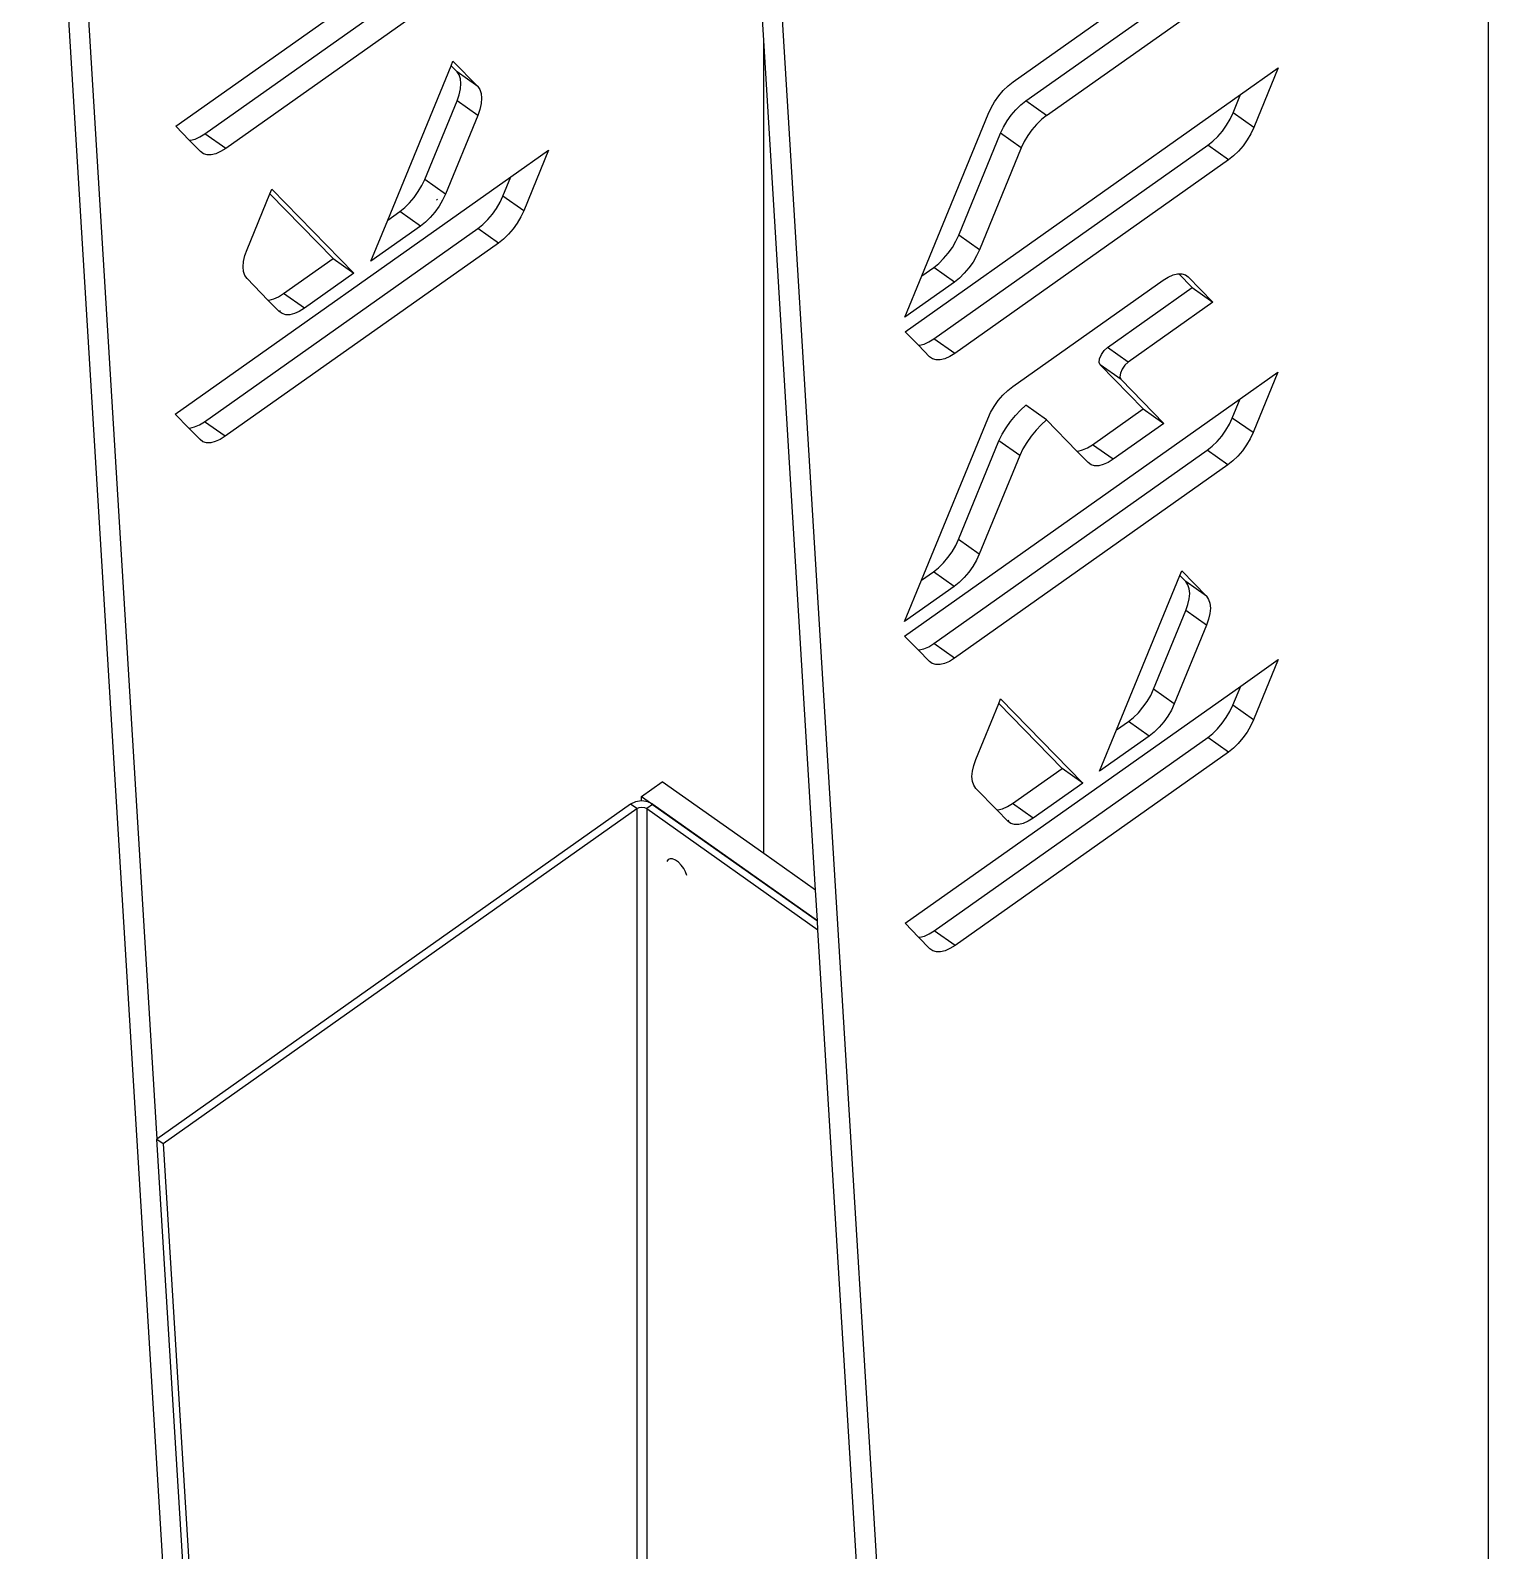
# Model space of a CAD drawing. Header units: millimetres. Extents: x -1533 to 3873, y -634 to 3374.
# Drawn here: x 2446.6 to 2695.5, y 2049.9 to 2309.4 of the extents above; entities that cross this region are included whole.
import ezdxf

# ---------------------------------------------------------------- set-up
doc = ezdxf.new("R2010")
doc.units = ezdxf.units.MM
doc.header["$MEASUREMENT"] = 0

msp = doc.modelspace()

# ---------------------------------------------------------------- linework, layer by layer
for p, q in [((2695.48699, 1828.26695), (2695.48699, 2478.18596)), ((2449.81607, 2420.80607), (2468.17536, 2120.14295)), ((2491.18461, 1687.92932), (2446.57321, 2418.51304)), ((2571.74331, 2307.6533), (2568.20778, 2365.55335)), ((2571.74331, 2363.05338), (2618.46383, 1597.92932)), ((2471.38859, 2293.02976), (2528.66963, 2333.53357)), ((2614.34036, 2300.62653), (2651.3106, 2326.76844)), ((2476.37115, 2291.74889), (2523.03827, 2324.74753)), ((2526.5738, 2322.24753), (2479.90668, 2289.24889)), ((2616.47474, 2297.35133), (2645.68349, 2317.99131)), ((2620.01027, 2294.85133), (2649.21903, 2315.49278)), ((2571.74331, 2168.87655), (2571.74331, 2307.6533)), ((2580.59979, 2162.61407), (2571.74331, 2307.6533)), ((2507.56804, 2277.01509), (2518.37213, 2303.36796)), ((2518.37213, 2303.36796), (2518.69652, 2304.15918)), ((2519.39356, 2302.32106), (2518.37213, 2303.36796)), ((2518.69652, 2304.15918), (2522.9291, 2299.82106)), ((2519.7582, 2301.79691), (2519.39356, 2302.32106)), ((2522.9291, 2299.82106), (2519.39356, 2302.32106)), ((2653.15073, 2298.45562), (2659.57301, 2302.99686)), ((2659.57301, 2302.99686), (2655.3942, 2292.80408)), ((2519.9815, 2301.12142), (2519.7582, 2301.79691)), ((2519.7582, 2298.41109), (2519.9815, 2299.40238)), ((2520.0567, 2300.3151), (2519.9815, 2301.12142)), ((2519.9815, 2299.40238), (2520.0567, 2300.3151)), ((2522.9291, 2299.82106), (2523.29373, 2299.29691)), ((2523.29373, 2299.29691), (2523.51704, 2298.62142)), ((2612.64745, 2299.13097), (2613.48085, 2299.94358)), ((2613.48085, 2299.94358), (2614.34036, 2300.62653)), ((2513.89751, 2283.96557), (2519.39356, 2297.37131)), ((2519.39356, 2297.37131), (2519.7582, 2298.41109)), ((2522.9291, 2294.87131), (2519.39356, 2297.37131)), ((2523.51704, 2296.90238), (2523.29373, 2295.91109)), ((2523.51704, 2298.62142), (2523.59223, 2297.8151)), ((2523.59223, 2297.8151), (2523.51704, 2296.90238)), ((2595.88617, 2257.96346), (2653.15073, 2298.45562)), ((2610.54864, 2296.17726), (2611.15873, 2297.21875)), ((2611.15873, 2297.21875), (2611.86549, 2298.21336)), ((2611.86549, 2298.21336), (2612.64745, 2299.13097)), ((2614.78105, 2295.85565), (2615.61485, 2296.66837)), ((2615.61485, 2296.66837), (2616.47474, 2297.35133)), ((2620.01027, 2294.85133), (2616.47474, 2297.35133)), ((2651.85867, 2295.30408), (2653.15073, 2298.45562)), ((2522.9291, 2294.87131), (2517.43304, 2281.46557)), ((2523.29373, 2295.91109), (2522.9291, 2294.87131)), ((2598.72961, 2267.49919), (2610.05375, 2295.12056)), ((2610.05375, 2295.12056), (2610.54864, 2296.17726)), ((2613.29156, 2293.94288), (2613.99869, 2294.93784)), ((2613.99869, 2294.93784), (2614.78105, 2295.85565)), ((2619.15039, 2294.16837), (2618.31658, 2293.35565)), ((2620.01027, 2294.85133), (2619.15039, 2294.16837)), ((2650.7537, 2293.2059), (2651.36379, 2294.24738)), ((2651.36379, 2294.24738), (2651.85867, 2295.30408)), ((2655.3942, 2292.80408), (2651.85867, 2295.30408)), ((2473.69997, 2290.6607), (2471.38859, 2293.02976)), ((2475.51163, 2291.21635), (2476.37115, 2291.74889)), ((2479.90668, 2289.24889), (2476.37115, 2291.74889)), ((2605.05306, 2274.44542), (2612.18606, 2291.84389)), ((2612.18606, 2291.84389), (2612.68116, 2292.90101)), ((2615.72159, 2289.34389), (2612.18606, 2291.84389)), ((2612.68116, 2292.90101), (2613.29156, 2293.94288)), ((2616.82709, 2291.44288), (2616.21669, 2290.40101)), ((2617.53422, 2292.43784), (2616.82709, 2291.44288)), ((2618.31658, 2293.35565), (2617.53422, 2292.43784)), ((2649.26498, 2291.29367), (2650.04694, 2292.21129)), ((2650.04694, 2292.21129), (2650.7537, 2293.2059)), ((2654.89932, 2291.74738), (2654.28924, 2290.7059)), ((2655.3942, 2292.80408), (2654.89932, 2291.74738)), ((2473.69997, 2290.6607), (2473.89627, 2290.66206)), ((2475.62008, 2288.69267), (2473.69997, 2290.6607)), ((2473.89627, 2290.66206), (2474.67823, 2290.85034)), ((2474.67823, 2290.85034), (2475.51163, 2291.21635)), ((2479.90668, 2289.24889), (2479.04717, 2288.71635)), ((2528.58332, 2284.38352), (2535.00561, 2288.92476)), ((2535.00561, 2288.92476), (2530.77481, 2278.60519)), ((2600.81605, 2256.73662), (2647.57206, 2289.79812)), ((2615.72159, 2289.34389), (2608.5886, 2271.94542)), ((2616.21669, 2290.40101), (2615.72159, 2289.34389)), ((2647.57206, 2289.79812), (2648.43158, 2290.48107)), ((2651.1076, 2287.29812), (2647.57206, 2289.79812)), ((2648.43158, 2290.48107), (2649.26498, 2291.29367)), ((2653.58247, 2289.71129), (2652.80051, 2288.79367)), ((2654.28924, 2290.7059), (2653.58247, 2289.71129)), ((2476.11496, 2288.33585), (2475.62008, 2288.69267)), ((2476.72505, 2288.15716), (2476.11496, 2288.33585)), ((2477.43181, 2288.16206), (2476.72505, 2288.15716)), ((2478.21377, 2288.35034), (2477.43181, 2288.16206)), ((2479.04717, 2288.71635), (2478.21377, 2288.35034)), ((2651.1076, 2287.29812), (2604.35158, 2254.23662)), ((2651.96711, 2287.98107), (2651.1076, 2287.29812)), ((2652.80051, 2288.79367), (2651.96711, 2287.98107)), ((2471.30229, 2243.87972), (2528.58332, 2284.38352)), ((2513.40263, 2282.90888), (2513.89751, 2283.96557)), ((2517.43304, 2281.46557), (2513.89751, 2283.96557)), ((2527.23928, 2281.10519), (2528.58332, 2284.38352)), ((2483.55359, 2271.98014), (2487.46089, 2281.51066)), ((2487.46089, 2281.51066), (2487.78528, 2282.3019)), ((2498.26513, 2270.43694), (2487.46089, 2281.51066)), ((2487.78528, 2282.3019), (2501.80067, 2267.93694)), ((2512.08578, 2280.87274), (2512.79254, 2281.86739)), ((2512.79254, 2281.86739), (2513.40263, 2282.90888)), ((2517.43304, 2281.46557), (2516.93816, 2280.40888)), ((2526.7444, 2280.0485), (2527.23928, 2281.10519)), ((2530.77481, 2278.60519), (2527.23928, 2281.10519)), ((2509.6109, 2278.45961), (2510.47042, 2279.14256)), ((2510.47042, 2279.14256), (2511.30382, 2279.95517)), ((2511.30382, 2279.95517), (2512.08578, 2280.87274)), ((2516.32807, 2279.36739), (2515.62131, 2278.37274)), ((2516.05966, 2280.52795), (2515.8702, 2280.39399)), ((2516.93816, 2280.40888), (2516.32807, 2279.36739)), ((2525.42754, 2278.01236), (2526.13431, 2279.00701)), ((2526.13431, 2279.00701), (2526.7444, 2280.0485)), ((2530.77481, 2278.60519), (2530.27993, 2277.5485)), ((2504.68128, 2269.97384), (2507.56804, 2277.01509)), ((2513.14644, 2275.95961), (2504.68128, 2269.97384)), ((2507.56804, 2277.01509), (2509.6109, 2278.45961)), ((2513.14644, 2275.95961), (2509.6109, 2278.45961)), ((2514.00595, 2276.64256), (2513.14644, 2275.95961)), ((2514.83935, 2277.45517), (2514.00595, 2276.64256)), ((2515.62131, 2278.37274), (2514.83935, 2277.45517)), ((2522.95267, 2275.59923), (2523.81219, 2276.28218)), ((2523.81219, 2276.28218), (2524.64558, 2277.09482)), ((2524.64558, 2277.09482), (2525.42754, 2278.01236)), ((2529.66985, 2276.50701), (2528.96308, 2275.51236)), ((2530.27993, 2277.5485), (2529.66985, 2276.50701)), ((2476.28416, 2242.59961), (2522.95267, 2275.59923)), ((2526.4882, 2273.09923), (2522.95267, 2275.59923)), ((2527.34772, 2273.78218), (2526.4882, 2273.09923)), ((2528.18112, 2274.59482), (2527.34772, 2273.78218)), ((2528.96308, 2275.51236), (2528.18112, 2274.59482)), ((2603.94809, 2272.34724), (2604.55819, 2273.38873)), ((2604.55819, 2273.38873), (2605.05306, 2274.44542)), ((2608.5886, 2271.94542), (2605.05306, 2274.44542)), ((2526.4882, 2273.09923), (2479.81969, 2240.09961)), ((2482.96565, 2269.94903), (2483.18895, 2270.94036)), ((2483.18895, 2270.94036), (2483.55359, 2271.98014)), ((2602.45937, 2270.43501), (2603.24133, 2271.35263)), ((2603.24133, 2271.35263), (2603.94809, 2272.34724)), ((2608.09372, 2270.88873), (2607.48363, 2269.84724)), ((2608.5886, 2271.94542), (2608.09372, 2270.88873)), ((2482.89045, 2269.03636), (2482.96565, 2269.94903)), ((2482.96565, 2268.23003), (2482.89045, 2269.03636)), ((2483.18895, 2267.5545), (2482.96565, 2268.23003)), ((2489.80175, 2264.45242), (2498.26513, 2270.43694)), ((2498.26513, 2270.43694), (2501.80067, 2267.93694)), ((2598.72961, 2267.49919), (2600.76646, 2268.93946)), ((2600.76646, 2268.93946), (2601.62597, 2269.62241)), ((2604.30199, 2266.43946), (2600.76646, 2268.93946)), ((2601.62597, 2269.62241), (2602.45937, 2270.43501)), ((2606.77687, 2268.85263), (2605.99491, 2267.93501)), ((2607.48363, 2269.84724), (2606.77687, 2268.85263)), ((2483.55359, 2267.03039), (2483.18895, 2267.5545)), ((2487.13057, 2263.3642), (2483.55359, 2267.03039)), ((2501.80067, 2267.93694), (2493.33728, 2261.95242)), ((2595.84286, 2260.45795), (2598.72961, 2267.49919)), ((2604.30199, 2266.43946), (2595.84286, 2260.45795)), ((2605.16151, 2267.12241), (2604.30199, 2266.43946)), ((2605.99491, 2267.93501), (2605.16151, 2267.12241)), ((2614.26934, 2248.60293), (2639.92884, 2266.74693)), ((2630.43486, 2255.28333), (2644.88038, 2265.49786)), ((2639.92884, 2266.74693), (2640.78835, 2267.27951)), ((2640.78835, 2267.27951), (2641.62175, 2267.64543)), ((2641.62175, 2267.64543), (2642.40371, 2267.83376)), ((2642.40371, 2267.83376), (2642.60002, 2267.83512)), ((2642.60002, 2267.83512), (2643.11047, 2267.83866)), ((2644.88038, 2265.49786), (2642.60002, 2267.83512)), ((2643.11047, 2267.83866), (2643.72056, 2267.65997)), ((2643.72056, 2267.65997), (2644.21544, 2267.30314)), ((2644.21544, 2267.30314), (2648.41591, 2262.99786)), ((2644.88038, 2265.49786), (2648.41591, 2262.99786)), ((2487.13057, 2263.3642), (2487.32687, 2263.36555)), ((2489.05067, 2261.39621), (2487.13057, 2263.3642)), ((2487.32687, 2263.36555), (2488.10883, 2263.55384)), ((2488.10883, 2263.55384), (2488.94223, 2263.91984)), ((2488.94223, 2263.91984), (2489.80175, 2264.45242)), ((2493.33728, 2261.95242), (2489.80175, 2264.45242)), ((2648.41591, 2262.99786), (2633.97039, 2252.78333)), ((2489.54555, 2261.03938), (2489.05067, 2261.39621)), ((2489.20436, 2261.53839), (2489.06829, 2261.44217)), ((2490.15564, 2260.86069), (2489.54555, 2261.03938)), ((2490.86241, 2260.86555), (2490.15564, 2260.86069)), ((2491.64437, 2261.05384), (2490.86241, 2260.86555)), ((2492.47777, 2261.41984), (2491.64437, 2261.05384)), ((2493.33728, 2261.95242), (2492.47777, 2261.41984)), ((2598.14485, 2255.64843), (2595.88617, 2257.96346)), ((2598.14485, 2255.64843), (2598.34117, 2255.64979)), ((2600.06497, 2253.6804), (2598.14485, 2255.64843)), ((2598.34117, 2255.64979), (2599.12313, 2255.83803)), ((2599.12313, 2255.83803), (2599.95653, 2256.20403)), ((2599.95653, 2256.20403), (2600.81605, 2256.73662)), ((2604.35158, 2254.23662), (2600.81605, 2256.73662)), ((2629.85964, 2254.75437), (2630.43486, 2255.28333)), ((2633.97039, 2252.78333), (2630.43486, 2255.28333)), ((2600.55985, 2253.32357), (2600.06497, 2253.6804)), ((2601.16994, 2253.14489), (2600.55985, 2253.32357)), ((2601.87671, 2253.14979), (2601.16994, 2253.14489)), ((2602.65866, 2253.33803), (2601.87671, 2253.14979)), ((2603.49206, 2253.70403), (2602.65866, 2253.33803)), ((2604.35158, 2254.23662), (2603.49206, 2253.70403)), ((2629.02839, 2252.72682), (2629.08986, 2253.35508)), ((2629.21012, 2252.29599), (2629.02839, 2252.72682)), ((2629.08986, 2253.35508), (2629.38389, 2254.07226)), ((2629.38389, 2254.07226), (2629.85964, 2254.75437)), ((2633.97039, 2252.78333), (2633.39518, 2252.25437)), ((2636.53136, 2244.79218), (2629.21012, 2252.29599)), ((2632.74565, 2249.79599), (2629.21012, 2252.29599)), ((2632.6254, 2250.85508), (2632.56393, 2250.22682)), ((2632.56393, 2250.22682), (2632.74565, 2249.79599)), ((2632.91943, 2251.57226), (2632.6254, 2250.85508)), ((2633.39518, 2252.25437), (2632.91943, 2251.57226)), ((2653.08047, 2246.50532), (2659.50274, 2251.04655)), ((2659.50274, 2251.04655), (2655.27125, 2240.72524)), ((2612.57643, 2247.10728), (2613.40983, 2247.91997)), ((2613.40983, 2247.91997), (2614.26934, 2248.60293)), ((2632.74565, 2249.79599), (2640.06689, 2242.29218)), ((2595.79943, 2206.00151), (2653.08047, 2246.50532)), ((2610.47762, 2244.15366), (2611.08771, 2245.19514)), ((2611.08771, 2245.19514), (2611.79447, 2246.18975)), ((2611.79447, 2246.18975), (2612.57643, 2247.10728)), ((2615.57549, 2244.57747), (2616.48394, 2245.40421)), ((2620.01947, 2242.90421), (2616.48394, 2245.40421)), ((2627.87938, 2238.67431), (2636.53136, 2244.79218)), ((2636.53136, 2244.79218), (2640.06689, 2242.29218)), ((2651.73572, 2243.22524), (2653.08047, 2246.50532)), ((2473.61299, 2241.51139), (2471.30229, 2243.87972)), ((2475.42465, 2242.06702), (2476.28416, 2242.59961)), ((2479.81969, 2240.09961), (2476.28416, 2242.59961)), ((2598.68722, 2215.54538), (2609.98274, 2243.09696)), ((2609.98274, 2243.09696), (2610.47762, 2244.15366)), ((2613.13521, 2241.55856), (2613.88373, 2242.63466)), ((2613.88373, 2242.63466), (2614.70277, 2243.6479)), ((2614.70277, 2243.6479), (2615.57549, 2244.57747)), ((2620.01947, 2242.90421), (2619.11103, 2242.07747)), ((2625.20825, 2237.58603), (2620.01947, 2242.90421)), ((2640.06689, 2242.29218), (2631.41492, 2236.17431)), ((2650.63075, 2241.12706), (2651.24084, 2242.16854)), ((2651.24084, 2242.16854), (2651.73572, 2243.22524)), ((2655.27125, 2240.72524), (2651.73572, 2243.22524)), ((2473.61299, 2241.51139), (2473.80929, 2241.51274)), ((2475.53309, 2239.54339), (2473.61299, 2241.51139)), ((2473.80929, 2241.51274), (2474.59125, 2241.70106)), ((2474.59125, 2241.70106), (2475.42465, 2242.06702)), ((2476.02797, 2239.18656), (2475.53309, 2239.54339)), ((2478.96018, 2239.56702), (2478.12678, 2239.20106)), ((2479.81969, 2240.09961), (2478.96018, 2239.56702)), ((2611.90958, 2239.3073), (2612.47261, 2240.4418)), ((2612.47261, 2240.4418), (2613.13521, 2241.55856)), ((2617.41926, 2240.13466), (2616.67074, 2239.05856)), ((2618.2383, 2241.1479), (2617.41926, 2240.13466)), ((2619.11103, 2242.07747), (2618.2383, 2241.1479)), ((2649.14202, 2239.21487), (2649.92399, 2240.13245)), ((2649.92399, 2240.13245), (2650.63075, 2241.12706)), ((2654.77637, 2239.66854), (2654.16628, 2238.62706)), ((2655.27125, 2240.72524), (2654.77637, 2239.66854)), ((2476.63806, 2239.00788), (2476.02797, 2239.18656)), ((2477.34482, 2239.01274), (2476.63806, 2239.00788)), ((2478.12678, 2239.20106), (2477.34482, 2239.01274)), ((2600.78199, 2204.72064), (2647.44911, 2237.71928)), ((2605.01755, 2222.49647), (2611.90958, 2239.3073)), ((2615.44512, 2236.8073), (2611.90958, 2239.3073)), ((2616.00815, 2237.9418), (2615.44512, 2236.8073)), ((2616.67074, 2239.05856), (2616.00815, 2237.9418)), ((2625.20825, 2237.58603), (2625.40451, 2237.58739)), ((2627.12831, 2235.61809), (2625.20825, 2237.58603)), ((2625.40451, 2237.58739), (2626.18647, 2237.77572)), ((2626.18647, 2237.77572), (2627.01987, 2238.14172)), ((2627.01987, 2238.14172), (2627.87938, 2238.67431)), ((2631.41492, 2236.17431), (2627.87938, 2238.67431)), ((2647.44911, 2237.71928), (2648.30863, 2238.40227)), ((2650.98465, 2235.21928), (2647.44911, 2237.71928)), ((2648.30863, 2238.40227), (2649.14202, 2239.21487)), ((2653.45952, 2237.63245), (2652.67756, 2236.71487)), ((2654.16628, 2238.62706), (2653.45952, 2237.63245)), ((2650.98465, 2235.21928), (2604.31752, 2202.22064)), ((2615.44512, 2236.8073), (2608.55308, 2219.99647)), ((2627.62319, 2235.26127), (2627.12831, 2235.61809)), ((2628.23328, 2235.08249), (2627.62319, 2235.26127)), ((2628.94004, 2235.08739), (2628.23328, 2235.08249)), ((2629.722, 2235.27572), (2628.94004, 2235.08739)), ((2630.5554, 2235.64172), (2629.722, 2235.27572)), ((2631.41492, 2236.17431), (2630.5554, 2235.64172)), ((2651.84416, 2235.90227), (2650.98465, 2235.21928)), ((2652.67756, 2236.71487), (2651.84416, 2235.90227)), ((2603.91257, 2220.39828), (2604.52267, 2221.43977)), ((2604.52267, 2221.43977), (2605.01755, 2222.49647)), ((2608.55308, 2219.99647), (2605.01755, 2222.49647)), ((2602.42385, 2218.48614), (2603.20581, 2219.40368)), ((2603.20581, 2219.40368), (2603.91257, 2220.39828)), ((2608.0582, 2218.93977), (2607.44811, 2217.89828)), ((2608.55308, 2219.99647), (2608.0582, 2218.93977)), ((2598.68722, 2215.54538), (2600.73094, 2216.9905)), ((2600.73094, 2216.9905), (2601.59045, 2217.67354)), ((2604.26647, 2214.4905), (2600.73094, 2216.9905)), ((2601.59045, 2217.67354), (2602.42385, 2218.48614)), ((2606.74135, 2216.90368), (2605.95939, 2215.98614)), ((2607.44811, 2217.89828), (2606.74135, 2216.90368)), ((2631.97741, 2189.9858), (2642.78166, 2216.33903)), ((2642.78166, 2216.33903), (2643.10604, 2217.13027)), ((2643.80221, 2215.29303), (2642.78166, 2216.33903)), ((2643.10604, 2217.13027), (2647.33774, 2212.79303)), ((2595.80048, 2208.50414), (2598.68722, 2215.54538)), ((2604.26647, 2214.4905), (2595.80048, 2208.50414)), ((2605.12599, 2215.17354), (2604.26647, 2214.4905)), ((2605.95939, 2215.98614), (2605.12599, 2215.17354)), ((2644.16684, 2214.76892), (2643.80221, 2215.29303)), ((2647.33774, 2212.79303), (2643.80221, 2215.29303)), ((2644.39015, 2214.09339), (2644.16684, 2214.76892)), ((2644.46534, 2213.28706), (2644.39015, 2214.09339)), ((2643.80221, 2210.34328), (2644.16684, 2211.38306)), ((2644.16684, 2211.38306), (2644.39015, 2212.37439)), ((2644.39015, 2212.37439), (2644.46534, 2213.28706)), ((2647.33774, 2212.79303), (2647.70237, 2212.26892)), ((2647.70237, 2212.26892), (2647.92568, 2211.59339)), ((2647.92568, 2211.59339), (2648.00088, 2210.78706)), ((2638.30512, 2196.93504), (2643.80221, 2210.34328)), ((2647.33774, 2207.84328), (2643.80221, 2210.34328)), ((2647.70237, 2208.88306), (2647.33774, 2207.84328)), ((2647.92568, 2209.87439), (2647.70237, 2208.88306)), ((2648.00088, 2210.78706), (2647.92568, 2209.87439)), ((2598.11081, 2203.63245), (2595.79943, 2206.00151)), ((2647.33774, 2207.84328), (2641.84066, 2194.43504)), ((2598.11081, 2203.63245), (2598.30712, 2203.63381)), ((2600.03092, 2201.66443), (2598.11081, 2203.63245)), ((2598.30712, 2203.63381), (2599.08908, 2203.82209)), ((2599.08908, 2203.82209), (2599.92248, 2204.1881)), ((2599.92248, 2204.1881), (2600.78199, 2204.72064)), ((2604.31752, 2202.22064), (2600.78199, 2204.72064)), ((2600.5258, 2201.3076), (2600.03092, 2201.66443)), ((2601.13589, 2201.12891), (2600.5258, 2201.3076)), ((2601.84265, 2201.13381), (2601.13589, 2201.12891)), ((2602.62461, 2201.32209), (2601.84265, 2201.13381)), ((2603.45801, 2201.6881), (2602.62461, 2201.32209)), ((2604.31752, 2202.22064), (2603.45801, 2201.6881)), ((2653.16675, 2197.47731), (2659.58904, 2202.01855)), ((2659.58904, 2202.01855), (2655.35824, 2191.69898)), ((2595.88572, 2156.9735), (2653.16675, 2197.47731)), ((2637.20015, 2194.83686), (2637.81024, 2195.87835)), ((2637.81024, 2195.87835), (2638.30512, 2196.93504)), ((2641.84066, 2194.43504), (2638.30512, 2196.93504)), ((2651.82271, 2194.19898), (2653.16675, 2197.47731)), ((2607.96224, 2184.94857), (2611.87042, 2194.48123)), ((2611.87042, 2194.48123), (2612.19481, 2195.27246)), ((2622.67451, 2183.40766), (2611.87042, 2194.48123)), ((2612.19481, 2195.27246), (2626.21004, 2180.90766)), ((2634.87803, 2192.11203), (2635.71143, 2192.92463)), ((2635.71143, 2192.92463), (2636.49339, 2193.84221)), ((2636.49339, 2193.84221), (2637.20015, 2194.83686)), ((2641.34578, 2193.37835), (2640.73568, 2192.33686)), ((2641.84066, 2194.43504), (2641.34578, 2193.37835)), ((2650.71774, 2192.1008), (2651.32783, 2193.14228)), ((2651.32783, 2193.14228), (2651.82271, 2194.19898)), ((2655.35824, 2191.69898), (2651.82271, 2194.19898)), ((2631.97741, 2189.9858), (2634.01852, 2191.42908)), ((2634.01852, 2191.42908), (2634.87803, 2192.11203)), ((2637.55405, 2188.92908), (2634.01852, 2191.42908)), ((2639.24696, 2190.42463), (2638.41356, 2189.61203)), ((2640.02892, 2191.34221), (2639.24696, 2190.42463)), ((2640.73568, 2192.33686), (2640.02892, 2191.34221)), ((2649.22901, 2190.18861), (2650.01097, 2191.10614)), ((2650.01097, 2191.10614), (2650.71774, 2192.1008)), ((2654.86336, 2190.64228), (2654.25327, 2189.6008)), ((2655.35824, 2191.69898), (2654.86336, 2190.64228)), ((2600.86759, 2155.69339), (2647.5361, 2188.69302)), ((2629.09066, 2182.94456), (2631.97741, 2189.9858)), ((2637.55405, 2188.92908), (2629.09066, 2182.94456)), ((2638.41356, 2189.61203), (2637.55405, 2188.92908)), ((2647.5361, 2188.69302), (2648.39562, 2189.37597)), ((2651.07163, 2186.19302), (2647.5361, 2188.69302)), ((2648.39562, 2189.37597), (2649.22901, 2190.18861)), ((2652.76455, 2187.68861), (2651.93115, 2186.87597)), ((2653.54651, 2188.60614), (2652.76455, 2187.68861)), ((2654.25327, 2189.6008), (2653.54651, 2188.60614)), ((2651.07163, 2186.19302), (2604.40312, 2153.19339)), ((2651.93115, 2186.87597), (2651.07163, 2186.19302)), ((2607.2991, 2182.00479), (2607.37429, 2182.91746)), ((2607.37429, 2182.91746), (2607.5976, 2183.90875)), ((2607.5976, 2183.90875), (2607.96224, 2184.94857)), ((2614.20936, 2177.42189), (2622.67451, 2183.40766)), ((2626.21004, 2180.90766), (2622.67451, 2183.40766)), ((2550.88366, 2178.62655), (2554.41919, 2181.12655)), ((2571.74331, 2168.87655), (2554.41919, 2181.12655)), ((2607.37429, 2181.19841), (2607.2991, 2182.00479)), ((2607.5976, 2180.52293), (2607.37429, 2181.19841)), ((2607.96224, 2179.99882), (2607.5976, 2180.52293)), ((2611.53819, 2176.33367), (2607.96224, 2179.99882)), ((2626.21004, 2180.90766), (2617.7449, 2174.92189)), ((2549.01273, 2177.3036), (2468.17536, 2120.14295)), ((2549.88868, 2177.71746), (2549.01273, 2177.3036)), ((2550.07339, 2176.5536), (2549.01273, 2177.3036)), ((2550.88366, 2177.85741), (2549.88868, 2177.71746)), ((2550.88366, 2177.85741), (2550.88366, 2178.62655)), ((2550.88366, 2178.62655), (2552.60049, 2177.41257)), ((2550.92192, 2177.86279), (2550.88366, 2177.85741)), ((2551.95517, 2177.71746), (2550.92192, 2177.86279)), ((2552.79284, 2177.27655), (2551.77045, 2176.5536)), ((2552.60049, 2177.41257), (2551.95517, 2177.71746)), ((2552.83111, 2177.3036), (2552.60049, 2177.41257)), ((2552.60049, 2177.41257), (2552.79284, 2177.27655)), ((2552.83111, 2177.3036), (2552.79284, 2177.27655)), ((2552.79284, 2177.27655), (2580.91888, 2157.38844)), ((2552.83111, 2177.3036), (2580.91543, 2157.44499)), ((2613.34985, 2176.8893), (2614.20936, 2177.42189)), ((2617.7449, 2174.92189), (2614.20936, 2177.42189)), ((2469.23603, 2119.39295), (2550.07339, 2176.5536)), ((2550.07339, 2176.5536), (2550.4627, 2176.73754)), ((2550.07339, 2176.5536), (2550.07339, 1753.47937)), ((2550.4627, 2176.73754), (2550.92192, 2176.80213)), ((2550.92192, 2176.80213), (2551.38114, 2176.73754)), ((2551.38114, 2176.73754), (2551.77045, 2176.5536)), ((2551.77045, 2176.5536), (2581.01116, 2155.8773)), ((2551.77045, 2176.5536), (2551.77045, 1752.28953)), ((2611.53819, 2176.33367), (2611.73449, 2176.33502)), ((2613.43894, 2174.3855), (2611.53819, 2176.33367)), ((2611.73449, 2176.33502), (2612.51645, 2176.5233)), ((2612.51645, 2176.5233), (2613.34985, 2176.8893)), ((2617.7449, 2174.92189), (2616.88538, 2174.3893)), ((2613.61508, 2174.51005), (2613.43894, 2174.3855)), ((2613.45829, 2174.36568), (2613.43894, 2174.3855)), ((2613.95317, 2174.00885), (2613.45829, 2174.36568)), ((2614.56326, 2173.83016), (2613.95317, 2174.00885)), ((2615.27002, 2173.83502), (2614.56326, 2173.83016)), ((2616.05198, 2174.0233), (2615.27002, 2173.83502)), ((2616.88538, 2174.3893), (2616.05198, 2174.0233)), ((2555.44519, 2167.83984), (2555.23617, 2167.52995)), ((2555.77469, 2167.98712), (2555.44519, 2167.83984)), ((2556.19797, 2167.95984), (2555.77469, 2167.98712)), ((2556.68075, 2167.7602), (2556.19797, 2167.95984)), ((2557.18391, 2167.40441), (2556.68075, 2167.7602)), ((2557.66668, 2166.9213), (2557.18391, 2167.40441)), ((2558.08997, 2166.34997), (2557.66668, 2166.9213)), ((2580.59979, 2162.61407), (2571.74331, 2168.87655)), ((2558.41947, 2165.73671), (2558.08997, 2166.34997)), ((2558.62849, 2165.13121), (2558.41947, 2165.73671)), ((2580.91543, 2157.44499), (2580.59979, 2162.61407)), ((2580.91888, 2157.38844), (2580.91543, 2157.44499)), ((2581.01116, 2155.8773), (2580.91888, 2157.38844)), ((2598.19641, 2154.60517), (2595.88572, 2156.9735)), ((2588.29571, 2036.58087), (2581.01116, 2155.8773)), ((2598.19641, 2154.60517), (2598.39272, 2154.60652)), ((2600.11652, 2152.63718), (2598.19641, 2154.60517)), ((2598.39272, 2154.60652), (2599.17468, 2154.79485)), ((2599.17468, 2154.79485), (2600.00807, 2155.16081)), ((2600.00807, 2155.16081), (2600.86759, 2155.69339)), ((2604.40312, 2153.19339), (2600.86759, 2155.69339)), ((2600.6114, 2152.28035), (2600.11652, 2152.63718)), ((2601.22149, 2152.10166), (2600.6114, 2152.28035)), ((2601.92825, 2152.10652), (2601.22149, 2152.10166)), ((2602.71021, 2152.29485), (2601.92825, 2152.10652)), ((2603.54361, 2152.66081), (2602.71021, 2152.29485)), ((2604.40312, 2153.19339), (2603.54361, 2152.66081)), ((2468.17536, 2120.14295), (2469.23603, 2119.39295)), ((2494.72014, 1685.42932), (2468.17536, 2120.14295)), ((2469.23603, 2119.39295), (2495.7808, 1684.67932))]:
    msp.add_line(p, q)

doc.saveas('drawing.dxf')
